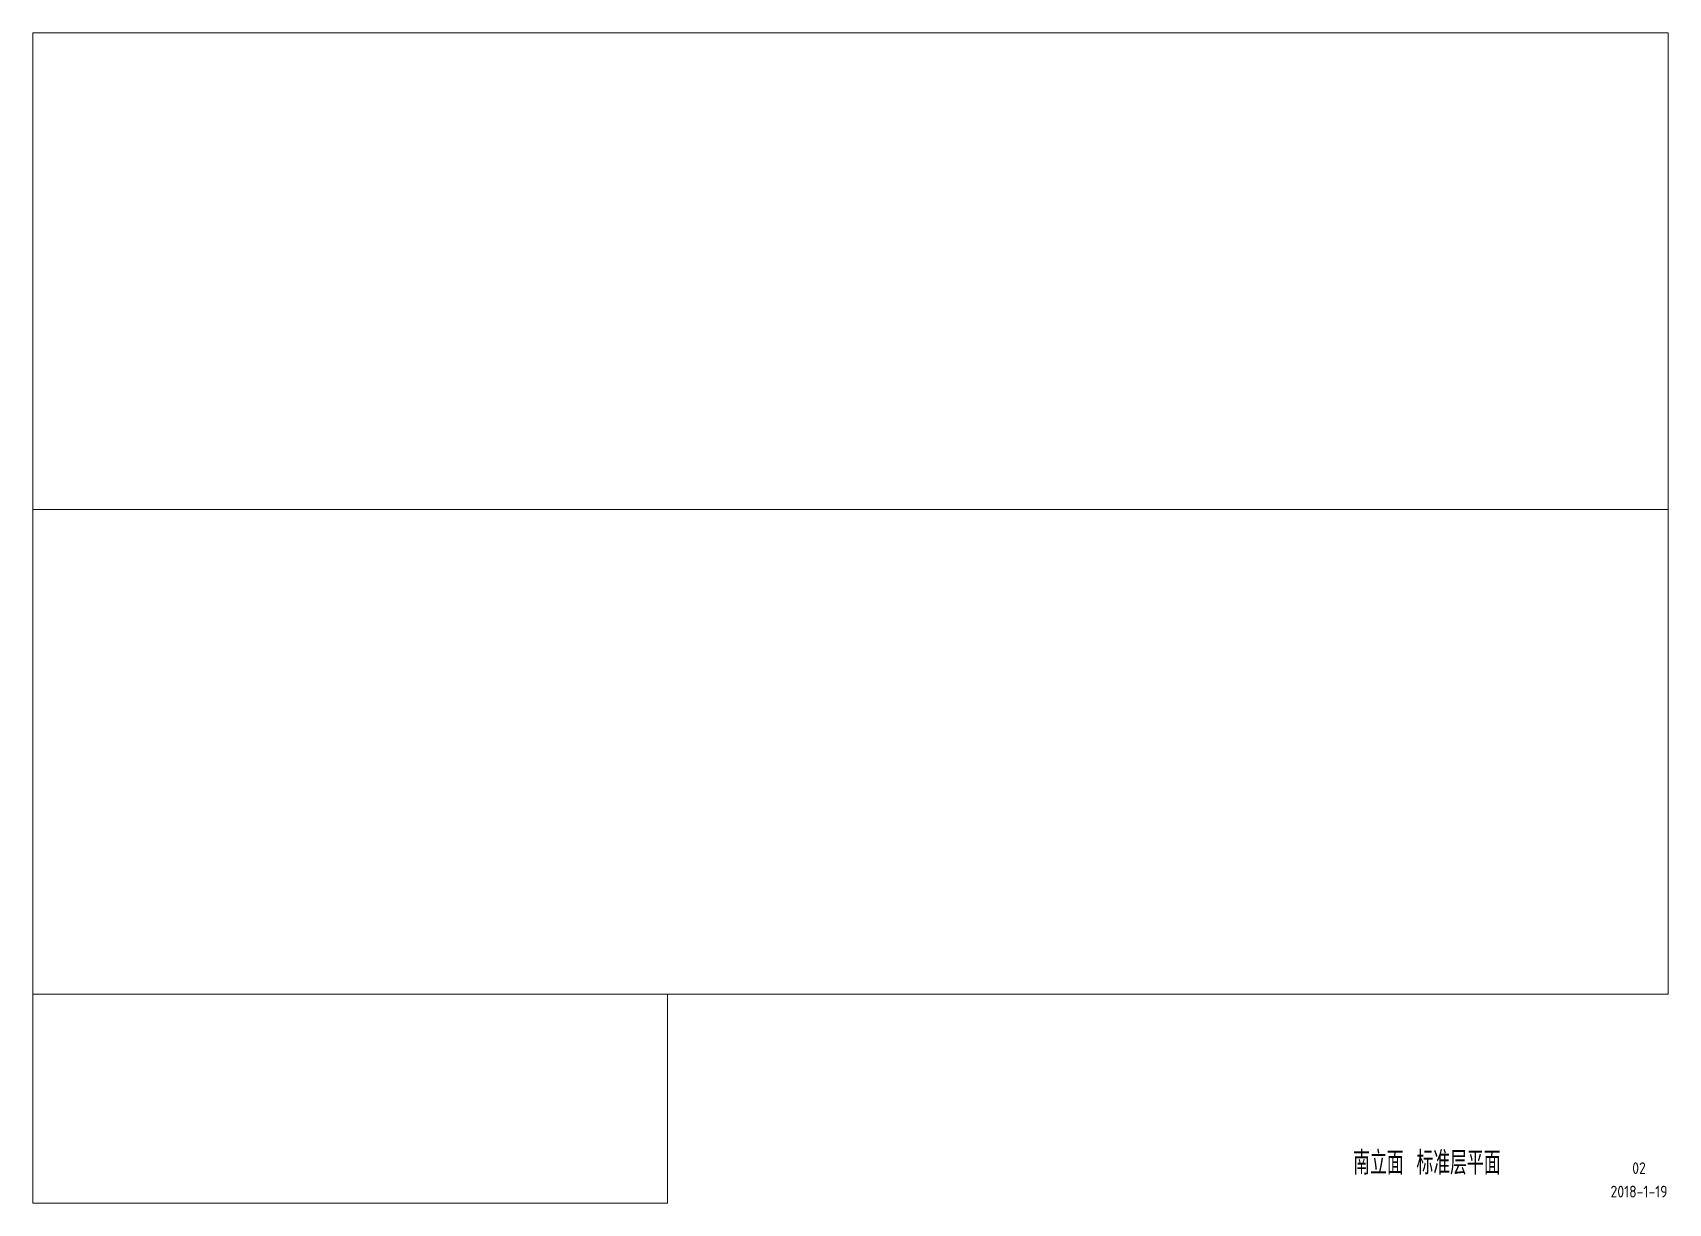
# Paper-space layout 'A' of a CAD drawing. Extents: x 25 to 584, y 10 to 410.
import ezdxf

# ---------------------------------------------------------------- set-up
doc = ezdxf.new("R2010")
doc.units = 0
doc.header["$LTSCALE"] = 10
doc.header["$MEASUREMENT"] = 0
doc.styles.get("Standard").update_dxf_attribs({"font": 'gbenor.shx', "bigfont": 'gbcbig.shx'})

psp = doc.layouts.new('A')

# ---------------------------------------------------------------- texts
at = {"attachment_point": 5}
for s, width, insert, char_height in [('南立面 标准层平面', 95, (501.5, 23.78), 8), ('02', 20, (574, 22), 4), ('2018-1-19', 20, (574, 14), 4)]:
    psp.add_mtext_dynamic_manual_height_columns(s, width=width, gutter_width=1750, heights=[0], dxfattribs=dict(at, insert=insert, char_height=char_height))

# ---------------------------------------------------------------- viewports
at = {"layer": 'Defpoints', "view_target_point": (6, 4.5)}
for center, size, view_center_point, view_height, status in [((304.5, 328.56), (559, 162.8888), (59445.42, -11062.39), 25451.3942, 4), ((133.47, 45.72), (216.93, 71.4393), (38987.11, 11263.54), 4762.6175, 3)]:
    psp.add_viewport(center=center, size=size, view_center_point=view_center_point, view_height=view_height, status=status, dxfattribs=at)
psp.add_viewport(center=(304.5, 164.28), size=(559, 165.672), view_center_point=(50139.78, 30335.14), view_height=24727.1588, dxfattribs=at)

doc.saveas('drawing.dxf')
